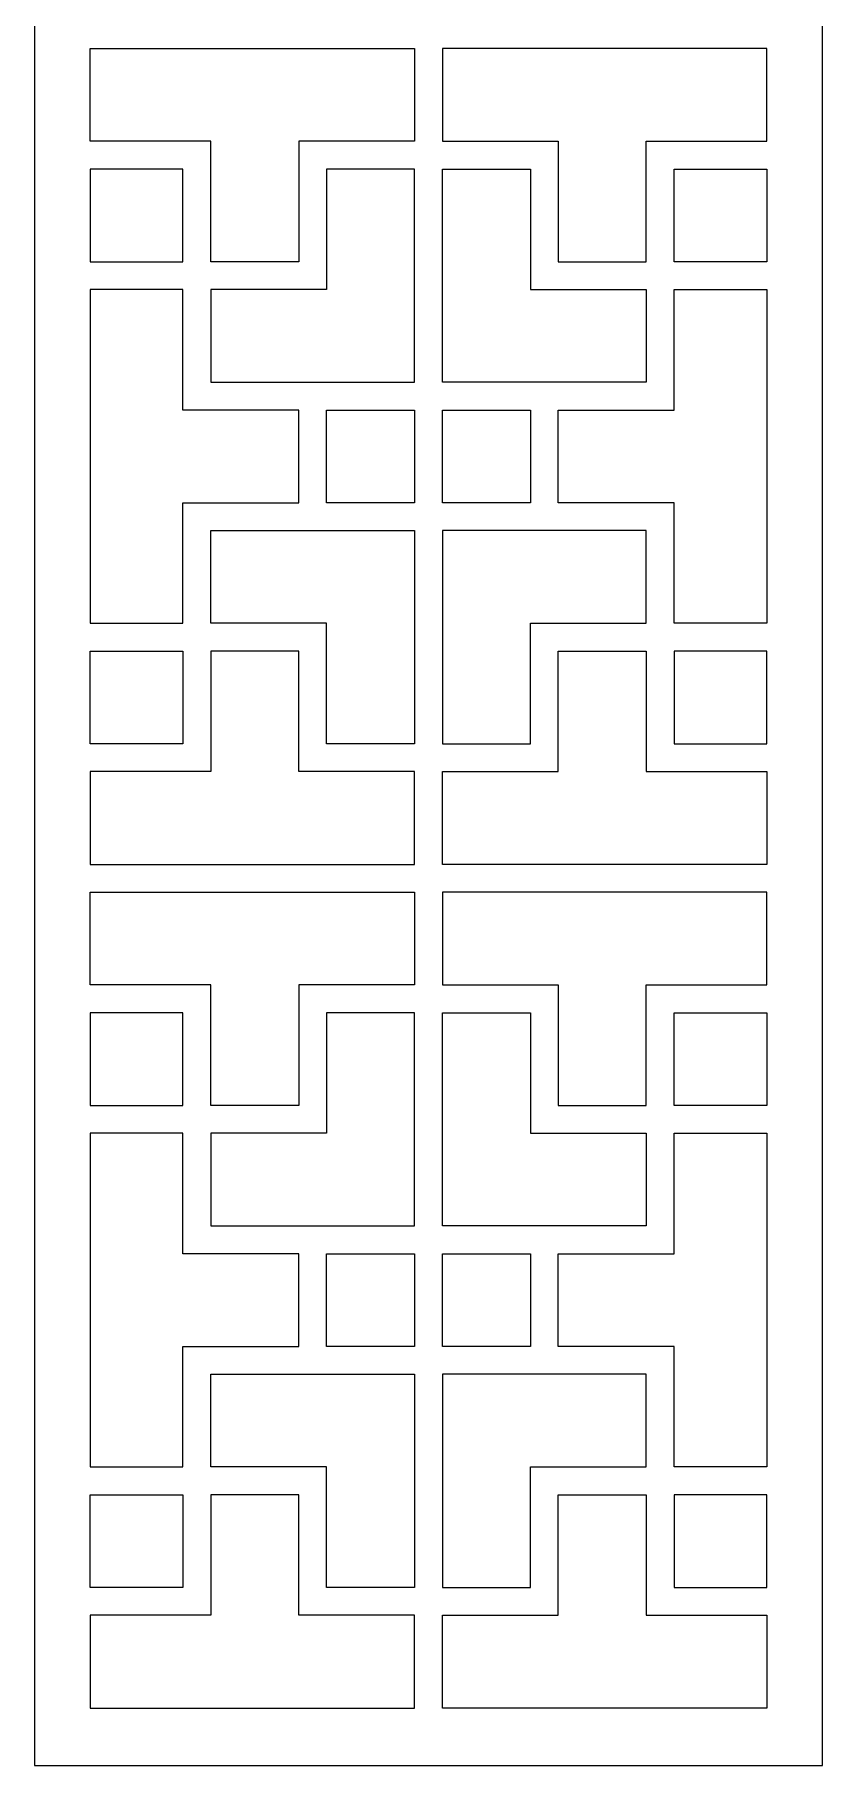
# Model space of a CAD drawing. Header units: centimetres. Extents: x -7.8 to 7.4, y -14.3 to 13.7.
# Drawn here: x -7.81 to -1.45, y -14.32 to -0.33 of the extents above; entities that cross this region are included whole.
import ezdxf

# ---------------------------------------------------------------- set-up
doc = ezdxf.new("R2010")
doc.units = ezdxf.units.CM
doc.header["$MEASUREMENT"] = 0
doc.layers.add('layer 1', color=7, linetype='Continuous')

msp = doc.modelspace()

# ---------------------------------------------------------------- linework, layer by layer
at = {"layer": 'layer 1', "color": 177}
msp.add_open_spline([(-7.81381, 13.65315), (-5.69114, 13.65315), (-3.56847, 13.65315), (-1.44581, 13.65315), (-1.44581, 13.65315), (-1.44581, 4.3289), (-1.44581, -4.99535), (-1.44581, -14.3196), (-1.44581, -14.3196), (-3.56847, -14.3196), (-5.69114, -14.3196), (-7.81381, -14.3196), (-7.81381, -14.3196), (-7.81381, -4.99535), (-7.81381, 4.3289), (-7.81381, 13.65315)], degree=3, knots=[0, 0, 0, 0, 0.2, 0.2, 0.2, 0.2, 0.4, 0.4, 0.4, 0.4, 0.6, 0.6, 0.6, 0.6, 1, 1, 1, 1], dxfattribs=at)
at = {"layer": 'layer 1', "color": 7}
for points, knots in [([(-4.74221, -1.19477), (-4.74221, -0.94506), (-4.74221, -0.69533), (-4.74221, -0.4456), (-4.74221, -0.4456), (-5.61623, -0.4456), (-6.49029, -0.4456), (-7.36426, -0.4456), (-7.36426, -0.4456), (-7.36426, -0.69533), (-7.36426, -0.94506), (-7.36426, -1.19477), (-7.36426, -1.19477), (-7.03965, -1.19477), (-6.71499, -1.19477), (-6.39037, -1.19477), (-6.39037, -1.19477), (-6.39037, -1.51945), (-6.39037, -1.84408), (-6.39037, -2.16871), (-6.39037, -2.16871), (-6.15315, -2.16871), (-5.91591, -2.16871), (-5.67865, -2.16871), (-5.67865, -2.16871), (-5.67865, -1.84408), (-5.67865, -1.51945), (-5.67865, -1.19477), (-5.67865, -1.19477), (-5.3665, -1.19477), (-5.05435, -1.19477), (-4.74221, -1.19477)], [0, 0, 0, 0, 0.11111111, 0.11111111, 0.11111111, 0.11111111, 0.22222222, 0.22222222, 0.22222222, 0.22222222, 0.33333333, 0.33333333, 0.33333333, 0.33333333, 0.44444444, 0.44444444, 0.44444444, 0.44444444, 0.55555556, 0.55555556, 0.55555556, 0.55555556, 0.66666667, 0.66666667, 0.66666667, 0.66666667, 0.77777778, 0.77777778, 0.77777778, 0.77777778, 1, 1, 1, 1]), ([(-4.51744, -1.19477), (-4.51744, -0.94506), (-4.51744, -0.69533), (-4.51744, -0.4456), (-4.51744, -0.4456), (-3.6434, -0.4456), (-2.76936, -0.4456), (-1.89532, -0.4456), (-1.89532, -0.4456), (-1.89532, -0.69533), (-1.89532, -0.94506), (-1.89532, -1.19477), (-1.89532, -1.19477), (-2.21996, -1.19477), (-2.54458, -1.19477), (-2.86925, -1.19477), (-2.86925, -1.19477), (-2.86925, -1.51945), (-2.86925, -1.84408), (-2.86925, -2.16871), (-2.86925, -2.16871), (-3.1065, -2.16871), (-3.34374, -2.16871), (-3.58095, -2.16871), (-3.58095, -2.16871), (-3.58095, -1.84408), (-3.58095, -1.51945), (-3.58095, -1.19477), (-3.58095, -1.19477), (-3.8931, -1.19477), (-4.20527, -1.19477), (-4.51744, -1.19477)], [0, 0, 0, 0, 0.11111111, 0.11111111, 0.11111111, 0.11111111, 0.22222222, 0.22222222, 0.22222222, 0.22222222, 0.33333333, 0.33333333, 0.33333333, 0.33333333, 0.44444444, 0.44444444, 0.44444444, 0.44444444, 0.55555556, 0.55555556, 0.55555556, 0.55555556, 0.66666667, 0.66666667, 0.66666667, 0.66666667, 0.77777778, 0.77777778, 0.77777778, 0.77777778, 1, 1, 1, 1]), ([(-7.36426, -1.41951), (-7.11457, -1.41951), (-6.86487, -1.41951), (-6.61515, -1.41951), (-6.61515, -1.41951), (-6.61515, -1.66927), (-6.61515, -1.91898), (-6.61515, -2.16871), (-6.61515, -2.16871), (-6.86487, -2.16871), (-7.11457, -2.16871), (-7.36426, -2.16871), (-7.36426, -2.16871), (-7.36426, -1.91898), (-7.36426, -1.66927), (-7.36426, -1.41951)], [0, 0, 0, 0, 0.2, 0.2, 0.2, 0.2, 0.4, 0.4, 0.4, 0.4, 0.6, 0.6, 0.6, 0.6, 1, 1, 1, 1]), ([(-5.45391, -2.39346), (-5.45391, -2.06881), (-5.45391, -1.74418), (-5.45391, -1.41951), (-5.45391, -1.41951), (-5.21665, -1.41951), (-4.97943, -1.41951), (-4.74221, -1.41951), (-4.74221, -1.41951), (-4.74221, -1.99389), (-4.74221, -2.56829), (-4.74221, -3.14264), (-4.74221, -3.14264), (-5.35101, -3.14264), (-5.92925, -3.14264), (-6.39037, -3.14264), (-6.39037, -3.14264), (-6.39037, -2.89291), (-6.39037, -2.64321), (-6.39037, -2.39346), (-6.39037, -2.39346), (-6.07821, -2.39346), (-5.76607, -2.39346), (-5.45391, -2.39346)], [0, 0, 0, 0, 0.14285714, 0.14285714, 0.14285714, 0.14285714, 0.28571429, 0.28571429, 0.28571429, 0.28571429, 0.42857143, 0.42857143, 0.42857143, 0.42857143, 0.57142857, 0.57142857, 0.57142857, 0.57142857, 0.71428571, 0.71428571, 0.71428571, 0.71428571, 1, 1, 1, 1]), ([(-3.8057, -2.39346), (-3.8057, -2.06881), (-3.8057, -1.74418), (-3.8057, -1.41951), (-3.8057, -1.41951), (-4.04295, -1.41951), (-4.28018, -1.41951), (-4.51744, -1.41951), (-4.51744, -1.41951), (-4.51744, -1.99389), (-4.51744, -2.56829), (-4.51744, -3.14264), (-4.51744, -3.14264), (-3.90863, -3.14264), (-3.33039, -3.14264), (-2.86925, -3.14264), (-2.86925, -3.14264), (-2.86925, -2.89291), (-2.86925, -2.64321), (-2.86925, -2.39346), (-2.86925, -2.39346), (-3.1814, -2.39346), (-3.49358, -2.39346), (-3.8057, -2.39346)], [0, 0, 0, 0, 0.14285714, 0.14285714, 0.14285714, 0.14285714, 0.28571429, 0.28571429, 0.28571429, 0.28571429, 0.42857143, 0.42857143, 0.42857143, 0.42857143, 0.57142857, 0.57142857, 0.57142857, 0.57142857, 0.71428571, 0.71428571, 0.71428571, 0.71428571, 1, 1, 1, 1]), ([(-1.89532, -1.41951), (-2.14503, -1.41951), (-2.39476, -1.41951), (-2.6445, -1.41951), (-2.6445, -1.41951), (-2.6445, -1.66927), (-2.6445, -1.91898), (-2.6445, -2.16871), (-2.6445, -2.16871), (-2.39476, -2.16871), (-2.14503, -2.16871), (-1.89532, -2.16871), (-1.89532, -2.16871), (-1.89532, -1.91898), (-1.89532, -1.66927), (-1.89532, -1.41951)], [0, 0, 0, 0, 0.2, 0.2, 0.2, 0.2, 0.4, 0.4, 0.4, 0.4, 0.6, 0.6, 0.6, 0.6, 1, 1, 1, 1]), ([(-7.36426, -2.39346), (-7.11457, -2.39346), (-6.86487, -2.39346), (-6.61515, -2.39346), (-6.61515, -2.39346), (-6.61515, -2.71812), (-6.61515, -3.04275), (-6.61515, -3.36739), (-6.61515, -3.36739), (-6.30299, -3.36739), (-5.99078, -3.36739), (-5.67865, -3.36739), (-5.67865, -3.36739), (-5.67865, -3.61712), (-5.67865, -3.86687), (-5.67865, -4.11656), (-5.67865, -4.11656), (-5.99078, -4.11656), (-6.30299, -4.11656), (-6.61515, -4.11656), (-6.61515, -4.11656), (-6.61515, -4.44123), (-6.61515, -4.76585), (-6.61515, -5.09051), (-6.61515, -5.09051), (-6.86487, -5.09051), (-7.11457, -5.09051), (-7.36426, -5.09051), (-7.36426, -5.09051), (-7.36426, -4.19148), (-7.36426, -3.29249), (-7.36426, -2.39346)], [0, 0, 0, 0, 0.11111111, 0.11111111, 0.11111111, 0.11111111, 0.22222222, 0.22222222, 0.22222222, 0.22222222, 0.33333333, 0.33333333, 0.33333333, 0.33333333, 0.44444444, 0.44444444, 0.44444444, 0.44444444, 0.55555556, 0.55555556, 0.55555556, 0.55555556, 0.66666667, 0.66666667, 0.66666667, 0.66666667, 0.77777778, 0.77777778, 0.77777778, 0.77777778, 1, 1, 1, 1]), ([(-1.89532, -2.39346), (-2.14503, -2.39346), (-2.39476, -2.39346), (-2.6445, -2.39346), (-2.6445, -2.39346), (-2.6445, -2.71812), (-2.6445, -3.04275), (-2.6445, -3.36739), (-2.6445, -3.36739), (-2.95667, -3.36739), (-3.26881, -3.36739), (-3.58095, -3.36739), (-3.58095, -3.36739), (-3.58095, -3.61712), (-3.58095, -3.86687), (-3.58095, -4.11656), (-3.58095, -4.11656), (-3.26881, -4.11656), (-2.95667, -4.11656), (-2.6445, -4.11656), (-2.6445, -4.11656), (-2.6445, -4.44123), (-2.6445, -4.76585), (-2.6445, -5.09051), (-2.6445, -5.09051), (-2.39476, -5.09051), (-2.14503, -5.09051), (-1.89532, -5.09051), (-1.89532, -5.09051), (-1.89532, -4.19148), (-1.89532, -3.29249), (-1.89532, -2.39346)], [0, 0, 0, 0, 0.11111111, 0.11111111, 0.11111111, 0.11111111, 0.22222222, 0.22222222, 0.22222222, 0.22222222, 0.33333333, 0.33333333, 0.33333333, 0.33333333, 0.44444444, 0.44444444, 0.44444444, 0.44444444, 0.55555556, 0.55555556, 0.55555556, 0.55555556, 0.66666667, 0.66666667, 0.66666667, 0.66666667, 0.77777778, 0.77777778, 0.77777778, 0.77777778, 1, 1, 1, 1]), ([(-5.45391, -4.11656), (-5.21665, -4.11656), (-4.97943, -4.11656), (-4.74221, -4.11656), (-4.74221, -4.11656), (-4.74221, -3.86687), (-4.74221, -3.61712), (-4.74221, -3.36739), (-4.74221, -3.36739), (-4.97943, -3.36739), (-5.21665, -3.36739), (-5.45391, -3.36739), (-5.45391, -3.36739), (-5.45391, -3.61712), (-5.45391, -3.86687), (-5.45391, -4.11656)], [0, 0, 0, 0, 0.2, 0.2, 0.2, 0.2, 0.4, 0.4, 0.4, 0.4, 0.6, 0.6, 0.6, 0.6, 1, 1, 1, 1]), ([(-3.8057, -3.36739), (-4.04295, -3.36739), (-4.28018, -3.36739), (-4.51744, -3.36739), (-4.51744, -3.36739), (-4.51744, -3.61712), (-4.51744, -3.86687), (-4.51744, -4.11656), (-4.51744, -4.11656), (-4.28018, -4.11656), (-4.04295, -4.11656), (-3.8057, -4.11656), (-3.8057, -4.11656), (-3.8057, -3.86687), (-3.8057, -3.61712), (-3.8057, -3.36739)], [0, 0, 0, 0, 0.2, 0.2, 0.2, 0.2, 0.4, 0.4, 0.4, 0.4, 0.6, 0.6, 0.6, 0.6, 1, 1, 1, 1]), ([(-5.45391, -5.09051), (-5.45391, -5.41515), (-5.45391, -5.73977), (-5.45391, -6.06444), (-5.45391, -6.06444), (-5.21665, -6.06444), (-4.97943, -6.06444), (-4.74221, -6.06444), (-4.74221, -6.06444), (-4.74221, -5.49005), (-4.74221, -4.91567), (-4.74221, -4.34132), (-4.74221, -4.34132), (-5.35101, -4.34132), (-5.92925, -4.34132), (-6.39037, -4.34132), (-6.39037, -4.34132), (-6.39037, -4.59104), (-6.39037, -4.84079), (-6.39037, -5.09051), (-6.39037, -5.09051), (-6.07821, -5.09051), (-5.76607, -5.09051), (-5.45391, -5.09051)], [0, 0, 0, 0, 0.14285714, 0.14285714, 0.14285714, 0.14285714, 0.28571429, 0.28571429, 0.28571429, 0.28571429, 0.42857143, 0.42857143, 0.42857143, 0.42857143, 0.57142857, 0.57142857, 0.57142857, 0.57142857, 0.71428571, 0.71428571, 0.71428571, 0.71428571, 1, 1, 1, 1]), ([(-3.8057, -5.09051), (-3.8057, -5.41515), (-3.8057, -5.73977), (-3.8057, -6.06444), (-3.8057, -6.06444), (-4.04295, -6.06444), (-4.28018, -6.06444), (-4.51744, -6.06444), (-4.51744, -6.06444), (-4.51744, -5.49005), (-4.51744, -4.91567), (-4.51744, -4.34132), (-4.51744, -4.34132), (-3.90863, -4.34132), (-3.33039, -4.34132), (-2.86925, -4.34132), (-2.86925, -4.34132), (-2.86925, -4.59104), (-2.86925, -4.84079), (-2.86925, -5.09051), (-2.86925, -5.09051), (-3.1814, -5.09051), (-3.49358, -5.09051), (-3.8057, -5.09051)], [0, 0, 0, 0, 0.14285714, 0.14285714, 0.14285714, 0.14285714, 0.28571429, 0.28571429, 0.28571429, 0.28571429, 0.42857143, 0.42857143, 0.42857143, 0.42857143, 0.57142857, 0.57142857, 0.57142857, 0.57142857, 0.71428571, 0.71428571, 0.71428571, 0.71428571, 1, 1, 1, 1]), ([(-7.36426, -6.06444), (-7.11457, -6.06444), (-6.86487, -6.06444), (-6.61515, -6.06444), (-6.61515, -6.06444), (-6.61515, -5.81471), (-6.61515, -5.56497), (-6.61515, -5.31527), (-6.61515, -5.31527), (-6.86487, -5.31527), (-7.11457, -5.31527), (-7.36426, -5.31527), (-7.36426, -5.31527), (-7.36426, -5.56497), (-7.36426, -5.81471), (-7.36426, -6.06444)], [0, 0, 0, 0, 0.2, 0.2, 0.2, 0.2, 0.4, 0.4, 0.4, 0.4, 0.6, 0.6, 0.6, 0.6, 1, 1, 1, 1]), ([(-4.74221, -6.2892), (-4.74221, -6.53888), (-4.74221, -6.78865), (-4.74221, -7.03835), (-4.74221, -7.03835), (-5.61623, -7.03835), (-6.49029, -7.03835), (-7.36426, -7.03835), (-7.36426, -7.03835), (-7.36426, -6.78865), (-7.36426, -6.53888), (-7.36426, -6.2892), (-7.36426, -6.2892), (-7.03965, -6.2892), (-6.71499, -6.2892), (-6.39037, -6.2892), (-6.39037, -6.2892), (-6.39037, -5.96452), (-6.39037, -5.63992), (-6.39037, -5.31527), (-6.39037, -5.31527), (-6.15315, -5.31527), (-5.91591, -5.31527), (-5.67865, -5.31527), (-5.67865, -5.31527), (-5.67865, -5.63992), (-5.67865, -5.96452), (-5.67865, -6.2892), (-5.67865, -6.2892), (-5.3665, -6.2892), (-5.05435, -6.2892), (-4.74221, -6.2892)], [0, 0, 0, 0, 0.11111111, 0.11111111, 0.11111111, 0.11111111, 0.22222222, 0.22222222, 0.22222222, 0.22222222, 0.33333333, 0.33333333, 0.33333333, 0.33333333, 0.44444444, 0.44444444, 0.44444444, 0.44444444, 0.55555556, 0.55555556, 0.55555556, 0.55555556, 0.66666667, 0.66666667, 0.66666667, 0.66666667, 0.77777778, 0.77777778, 0.77777778, 0.77777778, 1, 1, 1, 1]), ([(-4.51744, -6.2892), (-4.51744, -6.53888), (-4.51744, -6.78865), (-4.51744, -7.03835), (-4.51744, -7.03835), (-3.6434, -7.03835), (-2.76936, -7.03835), (-1.89532, -7.03835), (-1.89532, -7.03835), (-1.89532, -6.78865), (-1.89532, -6.53888), (-1.89532, -6.2892), (-1.89532, -6.2892), (-2.21996, -6.2892), (-2.54458, -6.2892), (-2.86925, -6.2892), (-2.86925, -6.2892), (-2.86925, -5.96452), (-2.86925, -5.63992), (-2.86925, -5.31527), (-2.86925, -5.31527), (-3.1065, -5.31527), (-3.34374, -5.31527), (-3.58095, -5.31527), (-3.58095, -5.31527), (-3.58095, -5.63992), (-3.58095, -5.96452), (-3.58095, -6.2892), (-3.58095, -6.2892), (-3.8931, -6.2892), (-4.20527, -6.2892), (-4.51744, -6.2892)], [0, 0, 0, 0, 0.11111111, 0.11111111, 0.11111111, 0.11111111, 0.22222222, 0.22222222, 0.22222222, 0.22222222, 0.33333333, 0.33333333, 0.33333333, 0.33333333, 0.44444444, 0.44444444, 0.44444444, 0.44444444, 0.55555556, 0.55555556, 0.55555556, 0.55555556, 0.66666667, 0.66666667, 0.66666667, 0.66666667, 0.77777778, 0.77777778, 0.77777778, 0.77777778, 1, 1, 1, 1]), ([(-1.89532, -6.06444), (-2.14503, -6.06444), (-2.39476, -6.06444), (-2.6445, -6.06444), (-2.6445, -6.06444), (-2.6445, -5.81471), (-2.6445, -5.56497), (-2.6445, -5.31527), (-2.6445, -5.31527), (-2.39476, -5.31527), (-2.14503, -5.31527), (-1.89532, -5.31527), (-1.89532, -5.31527), (-1.89532, -5.56497), (-1.89532, -5.81471), (-1.89532, -6.06444)], [0, 0, 0, 0, 0.2, 0.2, 0.2, 0.2, 0.4, 0.4, 0.4, 0.4, 0.6, 0.6, 0.6, 0.6, 1, 1, 1, 1]), ([(-4.74221, -8.0123), (-4.74221, -7.76256), (-4.74221, -7.51282), (-4.74221, -7.26311), (-4.74221, -7.26311), (-5.61623, -7.26311), (-6.49029, -7.26311), (-7.36426, -7.26311), (-7.36426, -7.26311), (-7.36426, -7.51282), (-7.36426, -7.76256), (-7.36426, -8.0123), (-7.36426, -8.0123), (-7.03965, -8.0123), (-6.71499, -8.0123), (-6.39037, -8.0123), (-6.39037, -8.0123), (-6.39037, -8.33693), (-6.39037, -8.66158), (-6.39037, -8.98624), (-6.39037, -8.98624), (-6.15315, -8.98624), (-5.91591, -8.98624), (-5.67865, -8.98624), (-5.67865, -8.98624), (-5.67865, -8.66158), (-5.67865, -8.33693), (-5.67865, -8.0123), (-5.67865, -8.0123), (-5.3665, -8.0123), (-5.05435, -8.0123), (-4.74221, -8.0123)], [0, 0, 0, 0, 0.11111111, 0.11111111, 0.11111111, 0.11111111, 0.22222222, 0.22222222, 0.22222222, 0.22222222, 0.33333333, 0.33333333, 0.33333333, 0.33333333, 0.44444444, 0.44444444, 0.44444444, 0.44444444, 0.55555556, 0.55555556, 0.55555556, 0.55555556, 0.66666667, 0.66666667, 0.66666667, 0.66666667, 0.77777778, 0.77777778, 0.77777778, 0.77777778, 1, 1, 1, 1]), ([(-4.51744, -8.0123), (-4.51744, -7.76256), (-4.51744, -7.51282), (-4.51744, -7.26311), (-4.51744, -7.26311), (-3.6434, -7.26311), (-2.76936, -7.26311), (-1.89532, -7.26311), (-1.89532, -7.26311), (-1.89532, -7.51282), (-1.89532, -7.76256), (-1.89532, -8.0123), (-1.89532, -8.0123), (-2.21996, -8.0123), (-2.54458, -8.0123), (-2.86925, -8.0123), (-2.86925, -8.0123), (-2.86925, -8.33693), (-2.86925, -8.66158), (-2.86925, -8.98624), (-2.86925, -8.98624), (-3.1065, -8.98624), (-3.34374, -8.98624), (-3.58095, -8.98624), (-3.58095, -8.98624), (-3.58095, -8.66158), (-3.58095, -8.33693), (-3.58095, -8.0123), (-3.58095, -8.0123), (-3.8931, -8.0123), (-4.20527, -8.0123), (-4.51744, -8.0123)], [0, 0, 0, 0, 0.11111111, 0.11111111, 0.11111111, 0.11111111, 0.22222222, 0.22222222, 0.22222222, 0.22222222, 0.33333333, 0.33333333, 0.33333333, 0.33333333, 0.44444444, 0.44444444, 0.44444444, 0.44444444, 0.55555556, 0.55555556, 0.55555556, 0.55555556, 0.66666667, 0.66666667, 0.66666667, 0.66666667, 0.77777778, 0.77777778, 0.77777778, 0.77777778, 1, 1, 1, 1]), ([(-7.36426, -8.23705), (-7.11457, -8.23705), (-6.86487, -8.23705), (-6.61515, -8.23705), (-6.61515, -8.23705), (-6.61515, -8.48676), (-6.61515, -8.73648), (-6.61515, -8.98624), (-6.61515, -8.98624), (-6.86487, -8.98624), (-7.11457, -8.98624), (-7.36426, -8.98624), (-7.36426, -8.98624), (-7.36426, -8.73648), (-7.36426, -8.48676), (-7.36426, -8.23705)], [0, 0, 0, 0, 0.2, 0.2, 0.2, 0.2, 0.4, 0.4, 0.4, 0.4, 0.6, 0.6, 0.6, 0.6, 1, 1, 1, 1]), ([(-5.45391, -9.21101), (-5.45391, -8.88632), (-5.45391, -8.56168), (-5.45391, -8.23705), (-5.45391, -8.23705), (-5.21665, -8.23705), (-4.97943, -8.23705), (-4.74221, -8.23705), (-4.74221, -8.23705), (-4.74221, -8.81141), (-4.74221, -9.38579), (-4.74221, -9.96016), (-4.74221, -9.96016), (-5.35101, -9.96016), (-5.92925, -9.96016), (-6.39037, -9.96016), (-6.39037, -9.96016), (-6.39037, -9.71042), (-6.39037, -9.46069), (-6.39037, -9.21101), (-6.39037, -9.21101), (-6.07821, -9.21101), (-5.76607, -9.21101), (-5.45391, -9.21101)], [0, 0, 0, 0, 0.14285714, 0.14285714, 0.14285714, 0.14285714, 0.28571429, 0.28571429, 0.28571429, 0.28571429, 0.42857143, 0.42857143, 0.42857143, 0.42857143, 0.57142857, 0.57142857, 0.57142857, 0.57142857, 0.71428571, 0.71428571, 0.71428571, 0.71428571, 1, 1, 1, 1]), ([(-3.8057, -9.21101), (-3.8057, -8.88632), (-3.8057, -8.56168), (-3.8057, -8.23705), (-3.8057, -8.23705), (-4.04295, -8.23705), (-4.28018, -8.23705), (-4.51744, -8.23705), (-4.51744, -8.23705), (-4.51744, -8.81141), (-4.51744, -9.38579), (-4.51744, -9.96016), (-4.51744, -9.96016), (-3.90863, -9.96016), (-3.33039, -9.96016), (-2.86925, -9.96016), (-2.86925, -9.96016), (-2.86925, -9.71042), (-2.86925, -9.46069), (-2.86925, -9.21101), (-2.86925, -9.21101), (-3.1814, -9.21101), (-3.49358, -9.21101), (-3.8057, -9.21101)], [0, 0, 0, 0, 0.14285714, 0.14285714, 0.14285714, 0.14285714, 0.28571429, 0.28571429, 0.28571429, 0.28571429, 0.42857143, 0.42857143, 0.42857143, 0.42857143, 0.57142857, 0.57142857, 0.57142857, 0.57142857, 0.71428571, 0.71428571, 0.71428571, 0.71428571, 1, 1, 1, 1]), ([(-1.89532, -8.23705), (-2.14503, -8.23705), (-2.39476, -8.23705), (-2.6445, -8.23705), (-2.6445, -8.23705), (-2.6445, -8.48676), (-2.6445, -8.73648), (-2.6445, -8.98624), (-2.6445, -8.98624), (-2.39476, -8.98624), (-2.14503, -8.98624), (-1.89532, -8.98624), (-1.89532, -8.98624), (-1.89532, -8.73648), (-1.89532, -8.48676), (-1.89532, -8.23705)], [0, 0, 0, 0, 0.2, 0.2, 0.2, 0.2, 0.4, 0.4, 0.4, 0.4, 0.6, 0.6, 0.6, 0.6, 1, 1, 1, 1]), ([(-7.36426, -9.21101), (-7.11457, -9.21101), (-6.86487, -9.21101), (-6.61515, -9.21101), (-6.61515, -9.21101), (-6.61515, -9.5356), (-6.61515, -9.86027), (-6.61515, -10.18491), (-6.61515, -10.18491), (-6.30299, -10.18491), (-5.99078, -10.18491), (-5.67865, -10.18491), (-5.67865, -10.18491), (-5.67865, -10.43463), (-5.67865, -10.68433), (-5.67865, -10.93407), (-5.67865, -10.93407), (-5.99078, -10.93407), (-6.30299, -10.93407), (-6.61515, -10.93407), (-6.61515, -10.93407), (-6.61515, -11.25874), (-6.61515, -11.58336), (-6.61515, -11.90801), (-6.61515, -11.90801), (-6.86487, -11.90801), (-7.11457, -11.90801), (-7.36426, -11.90801), (-7.36426, -11.90801), (-7.36426, -11.009), (-7.36426, -10.10996), (-7.36426, -9.21101)], [0, 0, 0, 0, 0.11111111, 0.11111111, 0.11111111, 0.11111111, 0.22222222, 0.22222222, 0.22222222, 0.22222222, 0.33333333, 0.33333333, 0.33333333, 0.33333333, 0.44444444, 0.44444444, 0.44444444, 0.44444444, 0.55555556, 0.55555556, 0.55555556, 0.55555556, 0.66666667, 0.66666667, 0.66666667, 0.66666667, 0.77777778, 0.77777778, 0.77777778, 0.77777778, 1, 1, 1, 1]), ([(-1.89532, -9.21101), (-2.14503, -9.21101), (-2.39476, -9.21101), (-2.6445, -9.21101), (-2.6445, -9.21101), (-2.6445, -9.5356), (-2.6445, -9.86027), (-2.6445, -10.18491), (-2.6445, -10.18491), (-2.95667, -10.18491), (-3.26881, -10.18491), (-3.58095, -10.18491), (-3.58095, -10.18491), (-3.58095, -10.43463), (-3.58095, -10.68433), (-3.58095, -10.93407), (-3.58095, -10.93407), (-3.26881, -10.93407), (-2.95667, -10.93407), (-2.6445, -10.93407), (-2.6445, -10.93407), (-2.6445, -11.25874), (-2.6445, -11.58336), (-2.6445, -11.90801), (-2.6445, -11.90801), (-2.39476, -11.90801), (-2.14503, -11.90801), (-1.89532, -11.90801), (-1.89532, -11.90801), (-1.89532, -11.009), (-1.89532, -10.10996), (-1.89532, -9.21101)], [0, 0, 0, 0, 0.11111111, 0.11111111, 0.11111111, 0.11111111, 0.22222222, 0.22222222, 0.22222222, 0.22222222, 0.33333333, 0.33333333, 0.33333333, 0.33333333, 0.44444444, 0.44444444, 0.44444444, 0.44444444, 0.55555556, 0.55555556, 0.55555556, 0.55555556, 0.66666667, 0.66666667, 0.66666667, 0.66666667, 0.77777778, 0.77777778, 0.77777778, 0.77777778, 1, 1, 1, 1]), ([(-5.45391, -10.93407), (-5.21665, -10.93407), (-4.97943, -10.93407), (-4.74221, -10.93407), (-4.74221, -10.93407), (-4.74221, -10.68433), (-4.74221, -10.43463), (-4.74221, -10.18491), (-4.74221, -10.18491), (-4.97943, -10.18491), (-5.21665, -10.18491), (-5.45391, -10.18491), (-5.45391, -10.18491), (-5.45391, -10.43463), (-5.45391, -10.68433), (-5.45391, -10.93407)], [0, 0, 0, 0, 0.2, 0.2, 0.2, 0.2, 0.4, 0.4, 0.4, 0.4, 0.6, 0.6, 0.6, 0.6, 1, 1, 1, 1]), ([(-3.8057, -10.18491), (-4.04295, -10.18491), (-4.28018, -10.18491), (-4.51744, -10.18491), (-4.51744, -10.18491), (-4.51744, -10.43463), (-4.51744, -10.68433), (-4.51744, -10.93407), (-4.51744, -10.93407), (-4.28018, -10.93407), (-4.04295, -10.93407), (-3.8057, -10.93407), (-3.8057, -10.93407), (-3.8057, -10.68433), (-3.8057, -10.43463), (-3.8057, -10.18491)], [0, 0, 0, 0, 0.2, 0.2, 0.2, 0.2, 0.4, 0.4, 0.4, 0.4, 0.6, 0.6, 0.6, 0.6, 1, 1, 1, 1]), ([(-5.45391, -11.90801), (-5.45391, -12.23265), (-5.45391, -12.5573), (-5.45391, -12.88197), (-5.45391, -12.88197), (-5.21665, -12.88197), (-4.97943, -12.88197), (-4.74221, -12.88197), (-4.74221, -12.88197), (-4.74221, -12.30755), (-4.74221, -11.73319), (-4.74221, -11.15885), (-4.74221, -11.15885), (-5.35101, -11.15885), (-5.92925, -11.15885), (-6.39037, -11.15885), (-6.39037, -11.15885), (-6.39037, -11.40854), (-6.39037, -11.65828), (-6.39037, -11.90801), (-6.39037, -11.90801), (-6.07821, -11.90801), (-5.76607, -11.90801), (-5.45391, -11.90801)], [0, 0, 0, 0, 0.14285714, 0.14285714, 0.14285714, 0.14285714, 0.28571429, 0.28571429, 0.28571429, 0.28571429, 0.42857143, 0.42857143, 0.42857143, 0.42857143, 0.57142857, 0.57142857, 0.57142857, 0.57142857, 0.71428571, 0.71428571, 0.71428571, 0.71428571, 1, 1, 1, 1]), ([(-3.8057, -11.90801), (-3.8057, -12.23265), (-3.8057, -12.5573), (-3.8057, -12.88197), (-3.8057, -12.88197), (-4.04295, -12.88197), (-4.28018, -12.88197), (-4.51744, -12.88197), (-4.51744, -12.88197), (-4.51744, -12.30755), (-4.51744, -11.73319), (-4.51744, -11.15885), (-4.51744, -11.15885), (-3.90863, -11.15885), (-3.33039, -11.15885), (-2.86925, -11.15885), (-2.86925, -11.15885), (-2.86925, -11.40854), (-2.86925, -11.65828), (-2.86925, -11.90801), (-2.86925, -11.90801), (-3.1814, -11.90801), (-3.49358, -11.90801), (-3.8057, -11.90801)], [0, 0, 0, 0, 0.14285714, 0.14285714, 0.14285714, 0.14285714, 0.28571429, 0.28571429, 0.28571429, 0.28571429, 0.42857143, 0.42857143, 0.42857143, 0.42857143, 0.57142857, 0.57142857, 0.57142857, 0.57142857, 0.71428571, 0.71428571, 0.71428571, 0.71428571, 1, 1, 1, 1]), ([(-7.36426, -12.88197), (-7.11457, -12.88197), (-6.86487, -12.88197), (-6.61515, -12.88197), (-6.61515, -12.88197), (-6.61515, -12.63223), (-6.61515, -12.3825), (-6.61515, -12.13275), (-6.61515, -12.13275), (-6.86487, -12.13275), (-7.11457, -12.13275), (-7.36426, -12.13275), (-7.36426, -12.13275), (-7.36426, -12.3825), (-7.36426, -12.63223), (-7.36426, -12.88197)], [0, 0, 0, 0, 0.2, 0.2, 0.2, 0.2, 0.4, 0.4, 0.4, 0.4, 0.6, 0.6, 0.6, 0.6, 1, 1, 1, 1]), ([(-4.74221, -13.10667), (-4.74221, -13.35643), (-4.74221, -13.60615), (-4.74221, -13.85588), (-4.74221, -13.85588), (-5.61623, -13.85588), (-6.49029, -13.85588), (-7.36426, -13.85588), (-7.36426, -13.85588), (-7.36426, -13.60615), (-7.36426, -13.35643), (-7.36426, -13.10667), (-7.36426, -13.10667), (-7.03965, -13.10667), (-6.71499, -13.10667), (-6.39037, -13.10667), (-6.39037, -13.10667), (-6.39037, -12.78205), (-6.39037, -12.4574), (-6.39037, -12.13275), (-6.39037, -12.13275), (-6.15315, -12.13275), (-5.91591, -12.13275), (-5.67865, -12.13275), (-5.67865, -12.13275), (-5.67865, -12.4574), (-5.67865, -12.78205), (-5.67865, -13.10667), (-5.67865, -13.10667), (-5.3665, -13.10667), (-5.05435, -13.10667), (-4.74221, -13.10667)], [0, 0, 0, 0, 0.11111111, 0.11111111, 0.11111111, 0.11111111, 0.22222222, 0.22222222, 0.22222222, 0.22222222, 0.33333333, 0.33333333, 0.33333333, 0.33333333, 0.44444444, 0.44444444, 0.44444444, 0.44444444, 0.55555556, 0.55555556, 0.55555556, 0.55555556, 0.66666667, 0.66666667, 0.66666667, 0.66666667, 0.77777778, 0.77777778, 0.77777778, 0.77777778, 1, 1, 1, 1]), ([(-4.51744, -13.10667), (-4.51744, -13.35643), (-4.51744, -13.60615), (-4.51744, -13.85588), (-4.51744, -13.85588), (-3.6434, -13.85588), (-2.76936, -13.85588), (-1.89532, -13.85588), (-1.89532, -13.85588), (-1.89532, -13.60615), (-1.89532, -13.35643), (-1.89532, -13.10667), (-1.89532, -13.10667), (-2.21996, -13.10667), (-2.54458, -13.10667), (-2.86925, -13.10667), (-2.86925, -13.10667), (-2.86925, -12.78205), (-2.86925, -12.4574), (-2.86925, -12.13275), (-2.86925, -12.13275), (-3.1065, -12.13275), (-3.34374, -12.13275), (-3.58095, -12.13275), (-3.58095, -12.13275), (-3.58095, -12.4574), (-3.58095, -12.78205), (-3.58095, -13.10667), (-3.58095, -13.10667), (-3.8931, -13.10667), (-4.20527, -13.10667), (-4.51744, -13.10667)], [0, 0, 0, 0, 0.11111111, 0.11111111, 0.11111111, 0.11111111, 0.22222222, 0.22222222, 0.22222222, 0.22222222, 0.33333333, 0.33333333, 0.33333333, 0.33333333, 0.44444444, 0.44444444, 0.44444444, 0.44444444, 0.55555556, 0.55555556, 0.55555556, 0.55555556, 0.66666667, 0.66666667, 0.66666667, 0.66666667, 0.77777778, 0.77777778, 0.77777778, 0.77777778, 1, 1, 1, 1]), ([(-1.89532, -12.88197), (-2.14503, -12.88197), (-2.39476, -12.88197), (-2.6445, -12.88197), (-2.6445, -12.88197), (-2.6445, -12.63223), (-2.6445, -12.3825), (-2.6445, -12.13275), (-2.6445, -12.13275), (-2.39476, -12.13275), (-2.14503, -12.13275), (-1.89532, -12.13275), (-1.89532, -12.13275), (-1.89532, -12.3825), (-1.89532, -12.63223), (-1.89532, -12.88197)], [0, 0, 0, 0, 0.2, 0.2, 0.2, 0.2, 0.4, 0.4, 0.4, 0.4, 0.6, 0.6, 0.6, 0.6, 1, 1, 1, 1])]:
    msp.add_open_spline(points, degree=3, knots=knots, dxfattribs=at)

doc.saveas('drawing.dxf')
